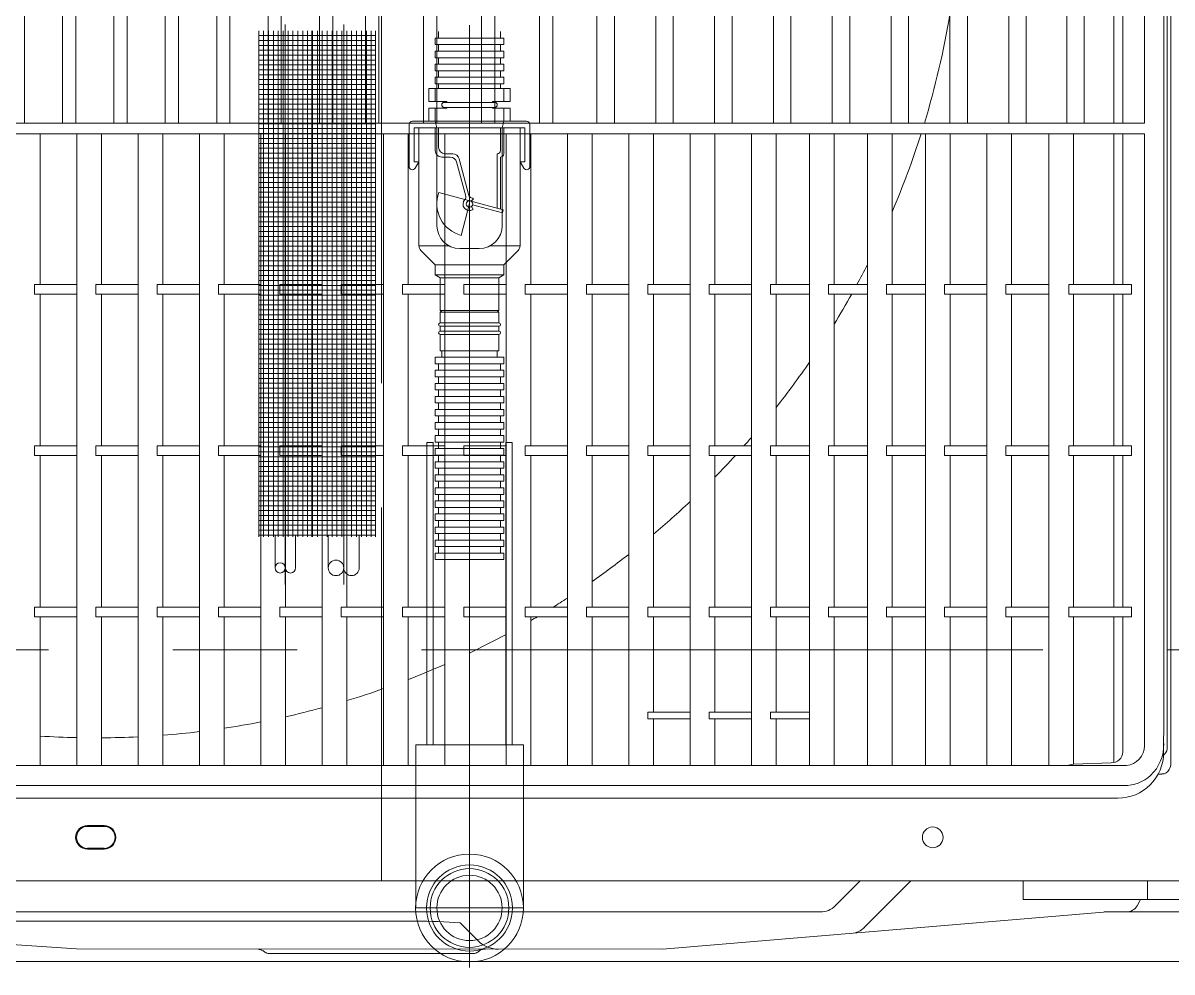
# Model space of a CAD drawing. Units: millimetres at full size, sheet at 1:30. Extents: x -17796 to 21385, y -23279 to 7734.
# Drawn here: x -3314.3 to -3037, y -22159.3 to -21930.4 of the extents above; entities that cross this region are included whole.
import ezdxf

# ---------------------------------------------------------------- set-up
doc = ezdxf.new("R2010")
doc.units = ezdxf.units.MM
doc.header["$LTSCALE"] = 30
doc.linetypes.add('CHAIN1', pattern=[8, 5, -1, 1, -1])
doc.linetypes.add('DASHED3', pattern=[4, 3, -1])
for name, color, linetype, lineweight in [('2-1_', 7, 'Continuous', 9), ('E-C_境界線', 5, 'Continuous', 18), ('E-D_記号', 7, 'Continuous', 9)]:
    doc.layers.add(name, color=color, linetype=linetype, lineweight=lineweight)

# ---------------------------------------------------------------- blocks, each defined once
blk = doc.blocks.new('R')
at = {"layer": '2-1_'}
for p, q in [((-1660.36, -341.09), (-1660.36, -793.24)), ((-1661.29, -358.98), (-1661.29, -789.75)), ((-1937.07, -500.51), (-1937.07, -638.81)), ((-1927.86, -500.51), (-1927.86, -638.81)), ((-1924.67, -500.51), (-1924.67, -638.81)), ((-1915.46, -500.51), (-1915.46, -638.81)), ((-1912.27, -500.51), (-1912.27, -638.81)), ((-1903.06, -500.51), (-1903.06, -638.81)), ((-1899.87, -500.51), (-1899.87, -638.81)), ((-1890.66, -500.51), (-1890.66, -638.81)), ((-1887.47, -500.51), (-1887.47, -638.81)), ((-1878.26, -500.51), (-1878.26, -638.81)), ((-1875.07, -500.51), (-1875.07, -638.81)), ((-1865.86, -500.51), (-1865.86, -638.81)), ((-1862.67, -500.51), (-1862.67, -638.81)), ((-1854.76, -500.51), (-1854.76, -638.81)), ((-1851.57, -500.51), (-1851.57, -638.81)), ((-1840.76, -500.51), (-1840.76, -638.81)), ((-1837.57, -500.51), (-1837.57, -638.81)), ((-1826.76, -500.51), (-1826.76, -638.81)), ((-1823.57, -500.51), (-1823.57, -638.81)), ((-1812.76, -500.51), (-1812.76, -638.81)), ((-1809.57, -500.51), (-1809.57, -638.81)), ((-1794.67, -638.81), (-1794.67, -500.51)), ((-1780.47, -638.81), (-1780.47, -500.51)), ((-1766.27, -638.81), (-1766.27, -500.51)), ((-1752.07, -638.81), (-1752.07, -500.51)), ((-1737.87, -638.81), (-1737.87, -500.51)), ((-1723.67, -638.81), (-1723.67, -500.51)), ((-1709.47, -638.81), (-1709.47, -500.51)), ((-1695.27, -638.81), (-1695.27, -500.51)), ((-1681.27, -638.81), (-1681.27, -500.51)), ((-1666.77, -638.81), (-1666.77, -500.51)), ((-1798.89, -605.97), (-1798.89, -638.83)), ((-1784.69, -605.97), (-1784.69, -638.83)), ((-1770.49, -605.93), (-1770.49, -638.79)), ((-1770.49, -605.97), (-1770.49, -638.83)), ((-1756.29, -605.97), (-1756.29, -638.83)), ((-1742.09, -605.97), (-1742.09, -638.83)), ((-1727.89, -605.97), (-1727.89, -638.83)), ((-1713.69, -605.97), (-1713.69, -638.83)), ((-1699.49, -605.97), (-1699.49, -638.83)), ((-1685.49, -605.95), (-1685.49, -638.81)), ((-1674.14, -605.95), (-1674.14, -638.81)), ((-1671.95, -605.95), (-1671.95, -638.81)), ((-1666.77, -638.81), (-2148.03, -638.81)), ((-1933.25, -677.75), (-1933.25, -641.35)), ((-1924.42, -793.75), (-1924.42, -641.36)), ((-1918.45, -677.75), (-1918.45, -641.35)), ((-1909.62, -793.75), (-1909.62, -641.36)), ((-1903.65, -677.75), (-1903.65, -641.35)), ((-1894.82, -793.75), (-1894.82, -641.36)), ((-1888.85, -677.75), (-1888.85, -641.35)), ((-1880.02, -793.75), (-1880.02, -641.36)), ((-1874.05, -677.75), (-1874.05, -641.35)), ((-1865.22, -793.75), (-1865.22, -641.36)), ((-1859.25, -677.75), (-1859.25, -641.35)), ((-1850.42, -793.75), (-1850.42, -641.36)), ((-1844.45, -677.75), (-1844.45, -641.35)), ((-1835.62, -793.75), (-1835.62, -641.36)), ((-1829.65, -677.75), (-1829.65, -641.35)), ((-1820.82, -793.75), (-1820.82, -641.36)), ((-1814.85, -677.75), (-1814.85, -641.35)), ((-1806.02, -793.75), (-1806.02, -641.36)), ((-1800.05, -677.75), (-1800.05, -641.35)), ((-1791.22, -793.75), (-1791.22, -641.36)), ((-1785.25, -677.75), (-1785.25, -641.35)), ((-1776.42, -793.75), (-1776.42, -641.36)), ((-1770.45, -677.75), (-1770.45, -641.35)), ((-1761.62, -793.75), (-1761.62, -641.36)), ((-1755.65, -677.75), (-1755.65, -641.35)), ((-1747.62, -793.75), (-1747.62, -641.36)), ((-1741.65, -677.75), (-1741.65, -641.35)), ((-1733.62, -793.75), (-1733.62, -641.36)), ((-1727.65, -677.75), (-1727.65, -641.35)), ((-1719.62, -793.75), (-1719.62, -641.36)), ((-1713.65, -677.75), (-1713.65, -641.35)), ((-1704.82, -793.75), (-1704.82, -641.36)), ((-1698.85, -677.75), (-1698.85, -641.35)), ((-1689.84, -793.75), (-1689.84, -641.36)), ((-1683.87, -677.76), (-1683.87, -641.36)), ((-1674.14, -677.76), (-1674.14, -641.37)), ((-1671.95, -677.76), (-1671.95, -641.37)), ((-1934.61, -680.03), (-1934.61, -677.76)), ((-1924.43, -677.76), (-1934.61, -677.76)), ((-1919.81, -680.03), (-1919.81, -677.76)), ((-1909.63, -677.76), (-1919.81, -677.76)), ((-1905.01, -680.03), (-1905.01, -677.76)), ((-1894.83, -677.76), (-1905.01, -677.76)), ((-1890.21, -680.03), (-1890.21, -677.76)), ((-1880.03, -677.76), (-1890.21, -677.76)), ((-1875.41, -680.03), (-1875.41, -677.76)), ((-1865.23, -677.76), (-1875.41, -677.76)), ((-1860.61, -680.03), (-1860.61, -677.76)), ((-1850.43, -677.76), (-1860.61, -677.76)), ((-1845.81, -680.03), (-1845.81, -677.76)), ((-1835.63, -677.76), (-1845.81, -677.76)), ((-1831.01, -680.03), (-1831.01, -677.76)), ((-1820.83, -677.76), (-1831.01, -677.76)), ((-1816.21, -680.03), (-1816.21, -677.76)), ((-1806.03, -677.76), (-1816.21, -677.76)), ((-1801.41, -680.03), (-1801.41, -677.76)), ((-1791.23, -677.76), (-1801.41, -677.76)), ((-1786.61, -680.03), (-1786.61, -677.76)), ((-1776.43, -677.76), (-1786.61, -677.76)), ((-1771.81, -680.03), (-1771.81, -677.76)), ((-1761.63, -677.76), (-1771.81, -677.76)), ((-1757.01, -680.03), (-1757.01, -677.76)), ((-1747.63, -677.76), (-1757.01, -677.76)), ((-1733.63, -677.76), (-1743.01, -677.76)), ((-1743.01, -680.03), (-1743.01, -677.76)), ((-1729.01, -680.03), (-1729.01, -677.76)), ((-1719.63, -677.76), (-1729.01, -677.76)), ((-1715.01, -680.03), (-1715.01, -677.76)), ((-1704.83, -677.76), (-1715.01, -677.76)), ((-1700.21, -680.03), (-1700.21, -677.76)), ((-1689.85, -677.76), (-1700.21, -677.76)), ((-1669.88, -677.76), (-1685, -677.76)), ((-1685, -680.03), (-1685, -677.76)), ((-1669.88, -680.03), (-1669.88, -677.76)), ((-1924.43, -680.03), (-1934.61, -680.03)), ((-1933.25, -716.67), (-1933.25, -680.02)), ((-1909.63, -680.03), (-1919.81, -680.03)), ((-1918.45, -716.67), (-1918.45, -680.02)), ((-1894.83, -680.03), (-1905.01, -680.03)), ((-1903.65, -716.67), (-1903.65, -680.02)), ((-1880.03, -680.03), (-1890.21, -680.03)), ((-1888.85, -716.67), (-1888.85, -680.02)), ((-1865.23, -680.03), (-1875.41, -680.03)), ((-1874.05, -716.67), (-1874.05, -680.02)), ((-1850.43, -680.03), (-1860.61, -680.03)), ((-1859.25, -716.67), (-1859.25, -680.02)), ((-1835.63, -680.03), (-1845.81, -680.03)), ((-1844.45, -716.67), (-1844.45, -680.02)), ((-1820.83, -680.03), (-1831.01, -680.03)), ((-1829.65, -716.67), (-1829.65, -680.02)), ((-1806.03, -680.03), (-1816.21, -680.03)), ((-1814.85, -716.67), (-1814.85, -680.02)), ((-1791.23, -680.03), (-1801.41, -680.03)), ((-1800.05, -716.67), (-1800.05, -680.02)), ((-1776.43, -680.03), (-1786.61, -680.03)), ((-1785.25, -716.67), (-1785.25, -680.02)), ((-1761.63, -680.03), (-1771.81, -680.03)), ((-1770.45, -716.67), (-1770.45, -680.02)), ((-1747.63, -680.03), (-1757.01, -680.03)), ((-1755.65, -716.67), (-1755.65, -680.02)), ((-1733.63, -680.03), (-1743.01, -680.03)), ((-1741.65, -716.67), (-1741.65, -680.02)), ((-1719.63, -680.03), (-1729.01, -680.03)), ((-1727.65, -716.67), (-1727.65, -680.02)), ((-1704.83, -680.03), (-1715.01, -680.03)), ((-1713.65, -716.67), (-1713.65, -680.02)), ((-1689.85, -680.03), (-1700.21, -680.03)), ((-1698.85, -716.68), (-1698.85, -680.03)), ((-1669.88, -680.03), (-1685, -680.03)), ((-1683.87, -716.68), (-1683.87, -680.03)), ((-1674.14, -716.68), (-1674.14, -680.03)), ((-1671.95, -716.68), (-1671.95, -680.03)), ((-1934.61, -718.95), (-1934.61, -716.68)), ((-1924.43, -716.68), (-1934.61, -716.68)), ((-1919.81, -718.95), (-1919.81, -716.68)), ((-1909.63, -716.68), (-1919.81, -716.68)), ((-1905.01, -718.95), (-1905.01, -716.68)), ((-1894.83, -716.68), (-1905.01, -716.68)), ((-1890.21, -718.95), (-1890.21, -716.68)), ((-1880.03, -716.68), (-1890.21, -716.68)), ((-1875.41, -718.95), (-1875.41, -716.68)), ((-1865.23, -716.68), (-1875.41, -716.68)), ((-1860.61, -718.95), (-1860.61, -716.68)), ((-1850.43, -716.68), (-1860.61, -716.68)), ((-1845.81, -718.95), (-1845.81, -716.68)), ((-1835.63, -716.68), (-1845.81, -716.68)), ((-1831.01, -718.95), (-1831.01, -716.68)), ((-1820.83, -716.68), (-1831.01, -716.68)), ((-1816.21, -718.95), (-1816.21, -716.68)), ((-1806.03, -716.68), (-1816.21, -716.68)), ((-1801.41, -718.95), (-1801.41, -716.68)), ((-1791.23, -716.68), (-1801.41, -716.68)), ((-1786.61, -718.95), (-1786.61, -716.68)), ((-1776.43, -716.68), (-1786.61, -716.68)), ((-1771.81, -718.95), (-1771.81, -716.68)), ((-1761.63, -716.68), (-1771.81, -716.68)), ((-1757.01, -718.95), (-1757.01, -716.68)), ((-1747.63, -716.68), (-1757.01, -716.68)), ((-1733.63, -716.68), (-1743.01, -716.68)), ((-1743.01, -718.95), (-1743.01, -716.68)), ((-1729.01, -718.95), (-1729.01, -716.68)), ((-1719.63, -716.68), (-1729.01, -716.68)), ((-1715.01, -718.95), (-1715.01, -716.68)), ((-1704.83, -716.68), (-1715.01, -716.68)), ((-1700.21, -718.95), (-1700.21, -716.68)), ((-1689.85, -716.68), (-1700.21, -716.68)), ((-1669.88, -716.68), (-1685, -716.68)), ((-1685, -718.95), (-1685, -716.68)), ((-1669.88, -718.95), (-1669.88, -716.68)), ((-1924.43, -718.95), (-1934.61, -718.95)), ((-1933.25, -755.59), (-1933.25, -718.94)), ((-1909.63, -718.95), (-1919.81, -718.95)), ((-1918.45, -755.59), (-1918.45, -718.94)), ((-1894.83, -718.95), (-1905.01, -718.95)), ((-1903.65, -755.59), (-1903.65, -718.94)), ((-1880.03, -718.95), (-1890.21, -718.95)), ((-1888.85, -755.59), (-1888.85, -718.94)), ((-1865.23, -718.95), (-1875.41, -718.95)), ((-1874.05, -755.59), (-1874.05, -718.94)), ((-1850.43, -718.95), (-1860.61, -718.95)), ((-1859.25, -755.59), (-1859.25, -718.94)), ((-1835.63, -718.95), (-1845.81, -718.95)), ((-1844.45, -755.59), (-1844.45, -718.94)), ((-1820.83, -718.95), (-1831.01, -718.95)), ((-1829.65, -755.59), (-1829.65, -718.94)), ((-1806.03, -718.95), (-1816.21, -718.95)), ((-1814.85, -755.59), (-1814.85, -718.94)), ((-1791.23, -718.95), (-1801.41, -718.95)), ((-1800.05, -755.59), (-1800.05, -718.94)), ((-1776.43, -718.95), (-1786.61, -718.95)), ((-1785.25, -755.59), (-1785.25, -718.94)), ((-1761.63, -718.95), (-1771.81, -718.95)), ((-1770.45, -755.59), (-1770.45, -718.94)), ((-1747.63, -718.95), (-1757.01, -718.95)), ((-1755.65, -755.59), (-1755.65, -718.94)), ((-1733.63, -718.95), (-1743.01, -718.95)), ((-1741.65, -755.59), (-1741.65, -718.94)), ((-1719.63, -718.95), (-1729.01, -718.95)), ((-1727.65, -755.59), (-1727.65, -718.94)), ((-1704.83, -718.95), (-1715.01, -718.95)), ((-1713.65, -755.59), (-1713.65, -718.94)), ((-1689.85, -718.95), (-1700.21, -718.95)), ((-1698.85, -755.6), (-1698.85, -718.95)), ((-1669.88, -718.95), (-1685, -718.95)), ((-1683.87, -755.59), (-1683.87, -718.94)), ((-1674.14, -755.6), (-1674.14, -718.87)), ((-1671.95, -755.6), (-1671.95, -718.87)), ((-1934.61, -757.87), (-1934.61, -755.6)), ((-1924.42, -755.6), (-1934.61, -755.6)), ((-1919.81, -757.87), (-1919.81, -755.6)), ((-1909.62, -755.6), (-1919.81, -755.6)), ((-1905.01, -757.87), (-1905.01, -755.6)), ((-1894.82, -755.6), (-1905.01, -755.6)), ((-1890.21, -757.87), (-1890.21, -755.6)), ((-1880.02, -755.6), (-1890.21, -755.6)), ((-1875.41, -757.87), (-1875.41, -755.6)), ((-1865.22, -755.6), (-1875.41, -755.6)), ((-1860.61, -757.87), (-1860.61, -755.6)), ((-1850.42, -755.6), (-1860.61, -755.6)), ((-1845.81, -757.87), (-1845.81, -755.6)), ((-1835.62, -755.6), (-1845.81, -755.6)), ((-1831.01, -757.87), (-1831.01, -755.6)), ((-1820.82, -755.6), (-1831.01, -755.6)), ((-1816.21, -757.87), (-1816.21, -755.6)), ((-1806.02, -755.6), (-1816.21, -755.6)), ((-1801.41, -757.87), (-1801.41, -755.6)), ((-1791.22, -755.6), (-1801.41, -755.6)), ((-1786.61, -757.87), (-1786.61, -755.6)), ((-1776.42, -755.6), (-1786.61, -755.6)), ((-1771.81, -757.87), (-1771.81, -755.6)), ((-1761.62, -755.6), (-1771.81, -755.6)), ((-1757.01, -757.87), (-1757.01, -755.6)), ((-1747.62, -755.6), (-1757.01, -755.6)), ((-1733.62, -755.6), (-1743.01, -755.6)), ((-1743.01, -757.87), (-1743.01, -755.6)), ((-1729.01, -757.87), (-1729.01, -755.6)), ((-1719.62, -755.6), (-1729.01, -755.6)), ((-1715.01, -757.87), (-1715.01, -755.6)), ((-1704.82, -755.6), (-1715.01, -755.6)), ((-1700.21, -757.87), (-1700.21, -755.6)), ((-1689.84, -755.6), (-1700.21, -755.6)), ((-1669.87, -755.6), (-1684.99, -755.6)), ((-1684.99, -757.87), (-1684.99, -755.6)), ((-1669.87, -757.87), (-1669.87, -755.6)), ((-1924.42, -757.87), (-1934.61, -757.87)), ((-1933.25, -793.75), (-1933.25, -757.87)), ((-1909.62, -757.87), (-1919.81, -757.87)), ((-1918.45, -793.75), (-1918.45, -757.87)), ((-1894.82, -757.87), (-1905.01, -757.87)), ((-1903.65, -793.75), (-1903.65, -757.87)), ((-1880.02, -757.87), (-1890.21, -757.87)), ((-1888.85, -793.75), (-1888.85, -757.87)), ((-1865.22, -757.87), (-1875.41, -757.87)), ((-1874.05, -793.75), (-1874.05, -757.87)), ((-1850.42, -757.87), (-1860.61, -757.87)), ((-1859.25, -793.75), (-1859.25, -757.87)), ((-1835.62, -757.87), (-1845.81, -757.87)), ((-1844.45, -793.75), (-1844.45, -757.87)), ((-1820.82, -757.87), (-1831.01, -757.87)), ((-1829.65, -793.75), (-1829.65, -757.87)), ((-1806.02, -757.87), (-1816.21, -757.87)), ((-1814.85, -793.75), (-1814.85, -757.87)), ((-1791.22, -757.87), (-1801.41, -757.87)), ((-1800.05, -793.75), (-1800.05, -757.87)), ((-1776.42, -757.87), (-1786.61, -757.87)), ((-1785.25, -780.91), (-1785.25, -757.87)), ((-1761.62, -757.87), (-1771.81, -757.87)), ((-1770.45, -780.91), (-1770.45, -757.87)), ((-1747.62, -757.87), (-1757.01, -757.87)), ((-1755.65, -780.91), (-1755.65, -757.87)), ((-1733.62, -757.87), (-1743.01, -757.87)), ((-1741.65, -793.75), (-1741.65, -757.87)), ((-1719.62, -757.87), (-1729.01, -757.87)), ((-1727.65, -793.75), (-1727.65, -757.87)), ((-1704.82, -757.87), (-1715.01, -757.87)), ((-1713.65, -793.75), (-1713.65, -757.87)), ((-1689.84, -757.87), (-1700.21, -757.87)), ((-1698.85, -793.75), (-1698.85, -757.87)), ((-1669.87, -757.87), (-1684.99, -757.87)), ((-1683.87, -793.45), (-1683.87, -757.87)), ((-1674.14, -793.06), (-1674.14, -757.87)), ((-1671.95, -790.49), (-1671.95, -757.87)), ((-1786.61, -780.91), (-1776.42, -780.91)), ((-1786.61, -780.91), (-1786.61, -782.51)), ((-1771.81, -780.91), (-1761.62, -780.91)), ((-1771.81, -780.91), (-1771.81, -782.51)), ((-1757.01, -780.91), (-1747.62, -780.91)), ((-1757.01, -780.91), (-1757.01, -782.51)), ((-1786.61, -782.51), (-1776.42, -782.51)), ((-1785.25, -793.75), (-1785.25, -782.51)), ((-1771.81, -782.51), (-1761.62, -782.51)), ((-1770.45, -793.75), (-1770.45, -782.51)), ((-1757.01, -782.51), (-1747.62, -782.51)), ((-1755.65, -793.75), (-1755.65, -782.51)), ((-1683.87, -793.45), (-1674.78, -793.11)), ((-1671.12, -793.75), (-2143.53, -793.75)), ((-1683.87, -793.45), (-1685.49, -793.75)), ((-1662.56, -795.81), (-1663.43, -795.81)), ((-1671.65, -798.59), (-2143.16, -798.59)), ((-2141.67, -801.64), (-1673.14, -801.64)), ((-1921.85, -808.23), (-1917.85, -808.23)), ((-1921.85, -808.44), (-1917.85, -808.44)), ((-1921.85, -813.73), (-1917.85, -813.73)), ((-1921.85, -813.94), (-1917.85, -813.94)), ((-2184.35, -821.59), (-1523.16, -821.59)), ((-1741.39, -827.62), (-1735.35, -821.59)), ((-1734.36, -832.81), (-1723.14, -821.59)), ((-1666.04, -826.09), (-1666.04, -821.59)), ((-1668.55, -827.59), (-1667.68, -826.09)), ((-2027.66, -829.09), (-1744.92, -829.09)), ((-1545.62, -829.09), (-1676.29, -829.09)), ((-1842.52, -831.34), (-1997.19, -831.3)), ((-1831.9, -831.74), (-1827.59, -836.05)), ((-1879.07, -838.75), (-1879.56, -838.42)), ((-1877.96, -839.09), (-1828.74, -839.09)), ((-1827.63, -838.75), (-1827.14, -838.42))]:
    blk.add_line(p, q, dxfattribs=at)
for points in [[(-1662.05, -345.51), (-1662.05, -782.49), (-1662.14, -790.64)], [(-2148.03, -788.99), (-2148.03, -641.37), (-1666.77, -641.37), (-1666.77, -788.98)], [(-1652.35, -826.09), (-1696.04, -826.09), (-1696.04, -821.59)], [(-1924.46, -838.01), (-2057.82, -829.09), (-2137.47, -829.09)], [(-1676.66, -829.1), (-1783.06, -838.06), (-1924.46, -838.01)]]:
    blk.add_lwpolyline(points, dxfattribs=at)
blk.add_circle((-1717.85, -811.09), 2.5, dxfattribs=at)
for centre, radius, start, end in [((-1919.85, -578.09), 209, 343.1091, 350.5455), ((-1919.85, -578.09), 209, 336.8709, 342.374), ((-1919.85, -578.09), 209, 331.5151, 333.0037), ((-1919.85, -578.09), 209, 328.4995, 330.8048), ((-1919.85, -578.09), 209, 321.7809, 325.4923), ((-1919.85, -578.09), 209, 318.4601, 319.2061), ((-1919.85, -578.09), 209, 315.6298, 317.6234), ((-1919.85, -578.09), 209, 310.0925, 313.3341), ((-1919.85, -578.09), 209, 304.9744, 307.9837), ((-1919.85, -578.09), 209, 301.8584, 302.999), ((-1919.85, -578.09), 209, 300.1592, 300.6594), ((-1919.85, -578.09), 209, 295.5684, 298.282), ((-1919.85, -578.09), 209, 291.1477, 293.7657), ((-1919.85, -578.09), 209, 286.8554, 289.4014), ((-1919.85, -578.09), 209, 282.6587, 285.1514), ((-1919.85, -578.09), 209, 278.5301, 280.9853), ((-1919.85, -578.09), 209, 266.3241, 268.7461), ((-1919.85, -578.09), 209, 270.384, 272.8046), ((-1919.85, -578.09), 209, 274.4457, 276.8773), ((-1671.52, -789.02), 4.75, 274.8901, 0.4987), ((-1672.33, -788.79), 10.22, 313.599, 1.9988), ((-1663.57, -789.46), 2.3, 307.9321, 352.953), ((-1674.7, -790.36), 2.75, 268.358, 357.423), ((-1673.14, -790.64), 11, 269.9958, 0.0036), ((-1662.47, -793.9), 1.91, 267.4884, 333.7361), ((-1663.74, -793.14), 3.38, 331.6958, 358.2245), ((-1671.54, -789.22), 9.37, 269.3246, 311.859), ((-1921.85, -811.09), 2.85, 90, 270), ((-1921.85, -811.09), 2.65, 90, 270), ((-1917.85, -811.09), 2.85, 270, 90), ((-1917.85, -811.09), 2.65, 270, 90), ((-1744.92, -824.09), 5, 269.9999, 314.9988), ((-1676.24, -834.06), 4.98, 89.9974, 94.8373), ((-1671.15, -826.09), 3, 270, 330.0016), ((-1841.48, -944.51), 113.18, 85.1463, 90.5264), ((-1737.89, -829.27), 5, 274.8349, 315), ((-1822.72, -831.16), 6.9, 225.0568, 270.6324), ((-1880.67, -840.09), 2, 56.3099, 90), ((-1877.96, -837.09), 2, 236.3099, 270), ((-1828.74, -837.09), 2, 270, 303.6901), ((-1825.93, -840.27), 2.21, 89.341, 123.2071)]:
    blk.add_arc(centre, radius, start, end, dxfattribs=at)

msp = doc.modelspace()

# ---------------------------------------------------------------- linework, layer by layer
at = {"layer": 'E-C_境界線', "linetype": 'DASHED3', "lineweight": 9}
msp.add_line((-3227.71, -22377.23), (-3227.71, -20581.59), dxfattribs=at)
at = {"layer": 'E-C_境界線'}
for p, q in [((-3257.38, -21932.24), (-3257.38, -21959.86)), ((-3256.2, -21932.24), (-3256.2, -21959.86)), ((-3255.02, -21932.24), (-3255.02, -21959.86)), ((-3253.84, -21932.24), (-3253.84, -21959.86)), ((-3252.66, -21932.24), (-3252.66, -21959.86)), ((-3251.48, -21932.24), (-3251.48, -21959.86)), ((-3250.96, -21930.72), (-3250.96, -22065.82)), ((-3250.29, -21932.24), (-3250.29, -21959.86)), ((-3249.11, -21932.24), (-3249.11, -21959.86)), ((-3247.93, -21932.24), (-3247.93, -21959.86)), ((-3246.75, -21932.24), (-3246.75, -21959.86)), ((-3245.57, -21932.24), (-3245.57, -21959.86)), ((-3244.53, -21932.24), (-3244.53, -21959.86)), ((-3244.39, -21932.24), (-3244.39, -21959.86)), ((-3243.21, -21932.24), (-3243.21, -21959.86)), ((-3242.03, -21932.24), (-3242.03, -21959.86)), ((-3240.84, -21932.24), (-3240.84, -21959.86)), ((-3239.66, -21932.24), (-3239.66, -21959.86)), ((-3238.48, -21932.24), (-3238.48, -21959.86)), ((-3237.3, -21932.24), (-3237.3, -21959.86)), ((-3236.85, -21930.72), (-3236.85, -22065.82)), ((-3236.12, -21932.24), (-3236.12, -21959.86)), ((-3234.94, -21932.24), (-3234.94, -21959.86)), ((-3233.76, -21932.24), (-3233.76, -21959.86)), ((-3232.58, -21932.24), (-3232.58, -21959.86)), ((-3231.39, -21932.24), (-3231.39, -21959.86)), ((-3230.21, -21932.24), (-3230.21, -21959.86)), ((-3229.17, -21932.24), (-3229.17, -21959.86)), ((-3213.98, -21934.02), (-3213.98, -21932.45)), ((-3206.5, -21930.93), (-3206.5, -22158.2)), ((-3199.02, -21934.02), (-3199.02, -21932.45)), ((-3244.53, -21933.42), (-3257.38, -21933.42)), ((-3244.53, -21934.6), (-3257.38, -21934.6)), ((-3229.17, -21933.42), (-3244.39, -21933.42)), ((-3229.17, -21934.6), (-3244.39, -21934.6)), ((-3214.77, -21935.6), (-3214.77, -21934.02)), ((-3198.23, -21934.02), (-3214.77, -21934.02)), ((-3198.23, -21935.6), (-3198.23, -21934.02)), ((-3244.53, -21935.78), (-3257.38, -21935.78)), ((-3244.53, -21936.97), (-3257.38, -21936.97)), ((-3244.53, -21938.15), (-3257.38, -21938.15)), ((-3229.17, -21935.78), (-3244.39, -21935.78)), ((-3229.17, -21936.97), (-3244.39, -21936.97)), ((-3229.17, -21938.15), (-3244.39, -21938.15)), ((-3198.23, -21935.6), (-3214.77, -21935.6)), ((-3214.77, -21938.75), (-3214.77, -21937.17)), ((-3198.23, -21937.17), (-3214.77, -21937.17)), ((-3213.98, -21937.17), (-3213.98, -21935.6)), ((-3199.02, -21937.17), (-3199.02, -21935.6)), ((-3198.23, -21938.75), (-3198.23, -21937.17)), ((-3244.53, -21939.33), (-3257.38, -21939.33)), ((-3244.53, -21940.51), (-3257.38, -21940.51)), ((-3229.17, -21939.33), (-3244.39, -21939.33)), ((-3229.17, -21940.51), (-3244.39, -21940.51)), ((-3198.23, -21938.75), (-3214.77, -21938.75)), ((-3214.77, -21941.9), (-3214.77, -21940.32)), ((-3198.23, -21940.32), (-3214.77, -21940.32)), ((-3213.98, -21940.32), (-3213.98, -21938.75)), ((-3199.02, -21940.32), (-3199.02, -21938.75)), ((-3198.23, -21941.9), (-3198.23, -21940.32)), ((-3244.53, -21941.69), (-3257.38, -21941.69)), ((-3244.53, -21942.87), (-3257.38, -21942.87)), ((-3229.17, -21941.69), (-3244.39, -21941.69)), ((-3229.17, -21942.87), (-3244.39, -21942.87)), ((-3198.23, -21941.9), (-3214.77, -21941.9)), ((-3214.77, -21945.05), (-3214.77, -21943.47)), ((-3198.23, -21943.47), (-3214.77, -21943.47)), ((-3213.98, -21943.47), (-3213.98, -21941.9)), ((-3199.02, -21943.47), (-3199.02, -21941.9)), ((-3198.23, -21945.05), (-3198.23, -21943.47)), ((-3244.53, -21944.05), (-3257.38, -21944.05)), ((-3244.53, -21945.23), (-3257.38, -21945.23)), ((-3244.53, -21946.42), (-3257.38, -21946.42)), ((-3257.38, -21946.42), (-3257.38, -21974.04)), ((-3256.2, -21946.42), (-3256.2, -21974.04)), ((-3255.02, -21946.42), (-3255.02, -21974.04)), ((-3253.84, -21946.42), (-3253.84, -21974.04)), ((-3252.66, -21946.42), (-3252.66, -21974.04)), ((-3251.48, -21946.42), (-3251.48, -21974.04)), ((-3250.29, -21946.42), (-3250.29, -21974.04)), ((-3249.11, -21946.42), (-3249.11, -21974.04)), ((-3247.93, -21946.42), (-3247.93, -21974.04)), ((-3246.75, -21946.42), (-3246.75, -21974.04)), ((-3245.57, -21946.42), (-3245.57, -21974.04)), ((-3244.53, -21946.42), (-3244.53, -21974.04)), ((-3229.17, -21944.05), (-3244.39, -21944.05)), ((-3229.17, -21945.23), (-3244.39, -21945.23)), ((-3229.17, -21946.42), (-3244.39, -21946.42)), ((-3244.39, -21946.42), (-3244.39, -21974.04)), ((-3243.21, -21946.42), (-3243.21, -21974.04)), ((-3242.03, -21946.42), (-3242.03, -21974.04)), ((-3240.84, -21946.42), (-3240.84, -21974.04)), ((-3239.66, -21946.42), (-3239.66, -21974.04)), ((-3238.48, -21946.42), (-3238.48, -21974.04)), ((-3237.3, -21946.42), (-3237.3, -21974.04)), ((-3236.12, -21946.42), (-3236.12, -21974.04)), ((-3234.94, -21946.42), (-3234.94, -21974.04)), ((-3233.76, -21946.42), (-3233.76, -21974.04)), ((-3232.58, -21946.42), (-3232.58, -21974.04)), ((-3231.39, -21946.42), (-3231.39, -21974.04)), ((-3230.21, -21946.42), (-3230.21, -21974.04)), ((-3229.17, -21946.42), (-3229.17, -21974.04)), ((-3216.34, -21946.2), (-3196.65, -21946.2)), ((-3216.34, -21946.2), (-3216.34, -21949.35)), ((-3198.23, -21945.05), (-3214.77, -21945.05)), ((-3214.77, -21946.2), (-3214.77, -21949.35)), ((-3213.98, -21946.2), (-3213.98, -21945.05)), ((-3199.02, -21946.2), (-3199.02, -21945.05)), ((-3198.23, -21946.2), (-3198.23, -21949.35)), ((-3196.65, -21946.2), (-3196.65, -21949.35)), ((-3244.53, -21947.6), (-3257.38, -21947.6)), ((-3244.53, -21947.6), (-3257.38, -21947.6)), ((-3244.53, -21948.78), (-3257.38, -21948.78)), ((-3244.53, -21948.78), (-3257.38, -21948.78)), ((-3229.17, -21947.6), (-3244.39, -21947.6)), ((-3229.17, -21947.6), (-3244.39, -21947.6)), ((-3229.17, -21948.78), (-3244.39, -21948.78)), ((-3229.17, -21948.78), (-3244.39, -21948.78)), ((-3216.34, -21949.35), (-3212.01, -21949.35)), ((-3212.01, -21949.35), (-3212.01, -21949.55)), ((-3200.98, -21949.35), (-3196.65, -21949.35)), ((-3200.98, -21949.35), (-3200.98, -21949.55)), ((-3244.53, -21949.96), (-3257.38, -21949.96)), ((-3244.53, -21949.96), (-3257.38, -21949.96)), ((-3244.53, -21951.14), (-3257.38, -21951.14)), ((-3244.53, -21951.14), (-3257.38, -21951.14)), ((-3229.17, -21949.96), (-3244.39, -21949.96)), ((-3229.17, -21949.96), (-3244.39, -21949.96)), ((-3229.17, -21951.14), (-3244.39, -21951.14)), ((-3229.17, -21951.14), (-3244.39, -21951.14)), ((-3216.34, -21950.92), (-3216.34, -21954.07)), ((-3216.34, -21950.92), (-3212.01, -21950.92)), ((-3214.77, -21950.92), (-3214.77, -21954.07)), ((-3212.6, -21949.55), (-3200.39, -21949.55)), ((-3200.39, -21950.73), (-3212.6, -21950.73)), ((-3212.01, -21950.73), (-3212.01, -21950.92)), ((-3200.98, -21950.73), (-3200.98, -21950.92)), ((-3200.98, -21950.92), (-3196.65, -21950.92)), ((-3198.23, -21950.92), (-3198.23, -21954.07)), ((-3196.65, -21950.92), (-3196.65, -21954.07)), ((-3244.53, -21952.32), (-3257.38, -21952.32)), ((-3244.53, -21952.32), (-3257.38, -21952.32)), ((-3244.53, -21953.5), (-3257.38, -21953.5)), ((-3244.53, -21953.5), (-3257.38, -21953.5)), ((-3244.53, -21954.68), (-3257.38, -21954.68)), ((-3244.53, -21954.68), (-3257.38, -21954.68)), ((-3229.17, -21952.32), (-3244.39, -21952.32)), ((-3229.17, -21952.32), (-3244.39, -21952.32)), ((-3229.17, -21953.5), (-3244.39, -21953.5)), ((-3229.17, -21953.5), (-3244.39, -21953.5)), ((-3229.17, -21954.68), (-3244.39, -21954.68)), ((-3229.17, -21954.68), (-3244.39, -21954.68)), ((-3221.07, -21954.86), (-3221.07, -21964.99)), ((-3220.28, -21954.07), (-3192.72, -21954.07)), ((-3214.37, -21955.65), (-3214.79, -21954.08)), ((-3198.62, -21955.65), (-3198.2, -21954.07)), ((-3191.93, -21954.86), (-3191.93, -21964.99)), ((-3244.53, -21955.87), (-3257.38, -21955.87)), ((-3244.53, -21955.87), (-3257.38, -21955.87)), ((-3244.53, -21957.05), (-3257.38, -21957.05)), ((-3244.53, -21957.05), (-3257.38, -21957.05)), ((-3229.17, -21955.87), (-3244.39, -21955.87)), ((-3229.17, -21955.87), (-3244.39, -21955.87)), ((-3229.17, -21957.05), (-3244.39, -21957.05)), ((-3229.17, -21957.05), (-3244.39, -21957.05)), ((-3219.88, -21963.84), (-3219.88, -21955.65)), ((-3219.88, -21955.65), (-3193.11, -21955.65)), ((-3218.7, -21984.13), (-3218.7, -21955.65)), ((-3214.77, -21961.16), (-3214.77, -21955.65)), ((-3214.37, -21979.27), (-3214.37, -21955.65)), ((-3213.98, -21960.37), (-3213.98, -21955.65)), ((-3199.02, -21961.16), (-3199.02, -21955.65)), ((-3198.62, -21979.27), (-3198.62, -21955.65)), ((-3198.23, -21961.95), (-3198.23, -21955.65)), ((-3194.29, -21984.13), (-3194.29, -21955.65)), ((-3193.11, -21963.84), (-3193.11, -21955.65)), ((-3244.53, -21958.23), (-3257.38, -21958.23)), ((-3244.53, -21958.23), (-3257.38, -21958.23)), ((-3244.53, -21959.41), (-3257.38, -21959.41)), ((-3244.53, -21959.41), (-3257.38, -21959.41)), ((-3229.17, -21958.23), (-3244.39, -21958.23)), ((-3229.17, -21958.23), (-3244.39, -21958.23)), ((-3229.17, -21959.41), (-3244.39, -21959.41)), ((-3229.17, -21959.41), (-3244.39, -21959.41)), ((-3244.53, -21960.59), (-3257.38, -21960.59)), ((-3244.53, -21961.77), (-3257.38, -21961.77)), ((-3244.53, -21962.95), (-3257.38, -21962.95)), ((-3229.17, -21960.59), (-3244.39, -21960.59)), ((-3229.17, -21961.77), (-3244.39, -21961.77)), ((-3229.17, -21962.95), (-3244.39, -21962.95)), ((-3213.19, -21962.74), (-3211.14, -21962.74)), ((-3212.4, -21961.95), (-3210.54, -21961.95)), ((-3209.02, -21963.12), (-3206.65, -21971.96)), ((-3199.8, -21961.95), (-3199.8, -21975.04)), ((-3199.02, -21962.74), (-3199.02, -21975.25)), ((-3244.53, -21964.13), (-3257.38, -21964.13)), ((-3244.53, -21965.32), (-3257.38, -21965.32)), ((-3229.17, -21964.13), (-3244.39, -21964.13)), ((-3229.17, -21965.32), (-3244.39, -21965.32)), ((-3218.7, -21963.84), (-3219.88, -21963.84)), ((-3219.6, -21965.39), (-3218.7, -21963.84)), ((-3209.62, -21963.9), (-3207.41, -21972.16)), ((-3194.29, -21963.84), (-3193.11, -21963.84)), ((-3193.4, -21965.39), (-3194.29, -21963.84)), ((-3244.53, -21966.5), (-3257.38, -21966.5)), ((-3244.53, -21967.68), (-3257.38, -21967.68)), ((-3229.17, -21966.5), (-3244.39, -21966.5)), ((-3229.17, -21967.68), (-3244.39, -21967.68)), ((-3244.53, -21968.86), (-3257.38, -21968.86)), ((-3244.53, -21970.04), (-3257.38, -21970.04)), ((-3244.53, -21971.22), (-3257.38, -21971.22)), ((-3229.17, -21968.86), (-3244.39, -21968.86)), ((-3229.17, -21970.04), (-3244.39, -21970.04)), ((-3229.17, -21971.22), (-3244.39, -21971.22)), ((-3213.88, -21971.27), (-3198.35, -21975.43)), ((-3244.53, -21972.4), (-3257.38, -21972.4)), ((-3244.53, -21973.58), (-3257.38, -21973.58)), ((-3257.38, -21973.58), (-3257.38, -22001.21)), ((-3256.2, -21973.58), (-3256.2, -22001.21)), ((-3255.02, -21973.58), (-3255.02, -22001.21)), ((-3253.84, -21973.58), (-3253.84, -22001.21)), ((-3252.66, -21973.58), (-3252.66, -22001.21)), ((-3251.48, -21973.58), (-3251.48, -22001.21)), ((-3250.29, -21973.58), (-3250.29, -22001.21)), ((-3249.11, -21973.58), (-3249.11, -22001.21)), ((-3247.93, -21973.58), (-3247.93, -22001.21)), ((-3246.75, -21973.58), (-3246.75, -22001.21)), ((-3245.57, -21973.58), (-3245.57, -22001.21)), ((-3244.53, -21973.58), (-3244.53, -22001.21)), ((-3229.17, -21972.4), (-3244.39, -21972.4)), ((-3229.17, -21973.58), (-3244.39, -21973.58)), ((-3244.39, -21973.58), (-3244.39, -22001.21)), ((-3243.21, -21973.58), (-3243.21, -22001.21)), ((-3242.03, -21973.58), (-3242.03, -22001.21)), ((-3240.84, -21973.58), (-3240.84, -22001.21)), ((-3239.66, -21973.58), (-3239.66, -22001.21)), ((-3238.48, -21973.58), (-3238.48, -22001.21)), ((-3237.3, -21973.58), (-3237.3, -22001.21)), ((-3236.12, -21973.58), (-3236.12, -22001.21)), ((-3234.94, -21973.58), (-3234.94, -22001.21)), ((-3233.76, -21973.58), (-3233.76, -22001.21)), ((-3232.58, -21973.58), (-3232.58, -22001.21)), ((-3231.39, -21973.58), (-3231.39, -22001.21)), ((-3230.21, -21973.58), (-3230.21, -22001.21)), ((-3229.17, -21973.58), (-3229.17, -22001.21)), ((-3206.48, -21973.92), (-3208.54, -21981.61)), ((-3206.1, -21973.35), (-3205.54, -21972.79)), ((-3205.74, -21974.24), (-3198.55, -21976.17)), ((-3244.53, -21974.77), (-3257.38, -21974.77)), ((-3244.53, -21975.95), (-3257.38, -21975.95)), ((-3244.53, -21977.13), (-3257.38, -21977.13)), ((-3229.17, -21974.77), (-3244.39, -21974.77)), ((-3229.17, -21975.95), (-3244.39, -21975.95)), ((-3229.17, -21977.13), (-3244.39, -21977.13)), ((-3206.01, -21974.66), (-3205.61, -21975.34)), ((-3198.55, -21976.17), (-3198.35, -21975.43)), ((-3244.53, -21978.31), (-3257.38, -21978.31)), ((-3244.53, -21979.49), (-3257.38, -21979.49)), ((-3229.17, -21978.31), (-3244.39, -21978.31)), ((-3229.17, -21979.49), (-3244.39, -21979.49)), ((-3244.53, -21980.67), (-3257.38, -21980.67)), ((-3244.53, -21981.85), (-3257.38, -21981.85)), ((-3229.17, -21980.67), (-3244.39, -21980.67)), ((-3229.17, -21981.85), (-3244.39, -21981.85)), ((-3244.53, -21983.03), (-3257.38, -21983.03)), ((-3244.53, -21984.22), (-3257.38, -21984.22)), ((-3244.53, -21985.4), (-3257.38, -21985.4)), ((-3229.17, -21983.03), (-3244.39, -21983.03)), ((-3229.17, -21984.22), (-3244.39, -21984.22)), ((-3229.17, -21985.4), (-3244.39, -21985.4)), ((-3211.46, -21984.13), (-3218.7, -21984.13)), ((-3218.24, -21985.25), (-3214.77, -21988.72)), ((-3208.86, -21984.79), (-3204.13, -21984.79)), ((-3194.29, -21984.13), (-3201.53, -21984.13)), ((-3194.75, -21985.25), (-3198.23, -21988.72)), ((-3244.53, -21986.58), (-3257.38, -21986.58)), ((-3244.53, -21987.76), (-3257.38, -21987.76)), ((-3229.17, -21986.58), (-3244.39, -21986.58)), ((-3229.17, -21987.76), (-3244.39, -21987.76)), ((-3244.53, -21988.94), (-3257.38, -21988.94)), ((-3244.53, -21990.12), (-3257.38, -21990.12)), ((-3229.17, -21988.94), (-3244.39, -21988.94)), ((-3229.17, -21990.12), (-3244.39, -21990.12)), ((-3214.77, -21988.72), (-3198.23, -21988.72)), ((-3214.77, -21991.09), (-3214.77, -21988.72)), ((-3198.23, -21991.09), (-3198.23, -21988.72)), ((-3244.53, -21991.3), (-3257.38, -21991.3)), ((-3244.53, -21992.48), (-3257.38, -21992.48)), ((-3244.53, -21993.67), (-3257.38, -21993.67)), ((-3229.17, -21991.3), (-3244.39, -21991.3)), ((-3229.17, -21992.48), (-3244.39, -21992.48)), ((-3229.17, -21993.67), (-3244.39, -21993.67)), ((-3214.77, -21991.09), (-3198.23, -21991.09)), ((-3213.58, -21991.87), (-3214.77, -21991.09)), ((-3213.58, -21991.87), (-3199.41, -21991.87)), ((-3213.58, -21999.75), (-3213.58, -21991.87)), ((-3199.41, -21991.87), (-3198.23, -21991.09)), ((-3199.41, -21999.75), (-3199.41, -21991.87)), ((-3244.53, -21994.85), (-3257.38, -21994.85)), ((-3244.53, -21996.03), (-3257.38, -21996.03)), ((-3229.17, -21994.85), (-3244.39, -21994.85)), ((-3229.17, -21996.03), (-3244.39, -21996.03)), ((-3244.53, -21997.21), (-3257.38, -21997.21)), ((-3244.53, -21998.39), (-3257.38, -21998.39)), ((-3229.17, -21997.21), (-3244.39, -21997.21)), ((-3229.17, -21998.39), (-3244.39, -21998.39)), ((-3244.53, -21999.57), (-3257.38, -21999.57)), ((-3244.53, -22000.75), (-3257.38, -22000.75)), ((-3257.38, -22000.75), (-3257.38, -22028.38)), ((-3244.53, -22001.93), (-3257.38, -22001.93)), ((-3256.2, -22000.75), (-3256.2, -22028.38)), ((-3255.02, -22000.75), (-3255.02, -22028.38)), ((-3253.84, -22000.75), (-3253.84, -22028.38)), ((-3252.66, -22000.75), (-3252.66, -22028.38)), ((-3251.48, -22000.75), (-3251.48, -22028.38)), ((-3250.29, -22000.75), (-3250.29, -22028.38)), ((-3249.11, -22000.75), (-3249.11, -22028.38)), ((-3247.93, -22000.75), (-3247.93, -22028.38)), ((-3246.75, -22000.75), (-3246.75, -22028.38)), ((-3245.57, -22000.75), (-3245.57, -22028.38)), ((-3244.53, -22000.75), (-3244.53, -22028.38)), ((-3229.17, -21999.57), (-3244.39, -21999.57)), ((-3229.17, -22000.75), (-3244.39, -22000.75)), ((-3244.39, -22000.75), (-3244.39, -22028.38)), ((-3229.17, -22001.93), (-3244.39, -22001.93)), ((-3243.21, -22000.75), (-3243.21, -22028.38)), ((-3242.03, -22000.75), (-3242.03, -22028.38)), ((-3240.84, -22000.75), (-3240.84, -22028.38)), ((-3239.66, -22000.75), (-3239.66, -22028.38)), ((-3238.48, -22000.75), (-3238.48, -22028.38)), ((-3237.3, -22000.75), (-3237.3, -22028.38)), ((-3236.12, -22000.75), (-3236.12, -22028.38)), ((-3234.94, -22000.75), (-3234.94, -22028.38)), ((-3233.76, -22000.75), (-3233.76, -22028.38)), ((-3232.58, -22000.75), (-3232.58, -22028.38)), ((-3231.39, -22000.75), (-3231.39, -22028.38)), ((-3230.21, -22000.75), (-3230.21, -22028.38)), ((-3229.17, -22000.75), (-3229.17, -22028.38)), ((-3213.58, -21999.75), (-3213.18, -22000.16)), ((-3213.58, -21999.75), (-3199.41, -21999.75)), ((-3213.58, -22000.16), (-3213.58, -22002.74)), ((-3213.58, -22000.16), (-3199.41, -22000.16)), ((-3199.41, -21999.75), (-3199.82, -22000.16)), ((-3199.41, -22000.16), (-3199.41, -22002.74)), ((-3244.53, -22003.12), (-3257.38, -22003.12)), ((-3244.53, -22004.3), (-3257.38, -22004.3)), ((-3229.17, -22003.12), (-3244.39, -22003.12)), ((-3229.17, -22004.3), (-3244.39, -22004.3)), ((-3199.41, -22002.74), (-3213.58, -22002.74)), ((-3213.58, -22003.53), (-3213.58, -22004.71)), ((-3199.41, -22003.53), (-3213.58, -22003.53)), ((-3213.58, -22004.71), (-3199.41, -22004.71)), ((-3199.41, -22003.53), (-3199.41, -22004.71)), ((-3244.53, -22005.48), (-3257.38, -22005.48)), ((-3244.53, -22006.66), (-3257.38, -22006.66)), ((-3229.17, -22005.48), (-3244.39, -22005.48)), ((-3229.17, -22006.66), (-3244.39, -22006.66)), ((-3213.58, -22005.5), (-3213.58, -22009.43)), ((-3213.58, -22005.5), (-3199.41, -22005.5)), ((-3199.41, -22005.5), (-3199.41, -22009.43)), ((-3244.53, -22007.84), (-3257.38, -22007.84)), ((-3244.53, -22009.02), (-3257.38, -22009.02)), ((-3244.53, -22010.2), (-3257.38, -22010.2)), ((-3229.17, -22007.84), (-3244.39, -22007.84)), ((-3229.17, -22009.02), (-3244.39, -22009.02)), ((-3229.17, -22010.2), (-3244.39, -22010.2)), ((-3213.58, -22009.43), (-3199.41, -22009.43)), ((-3213.19, -22009.43), (-3213.19, -22011.01)), ((-3199.8, -22009.43), (-3199.8, -22011.01)), ((-3244.53, -22011.38), (-3257.38, -22011.38)), ((-3244.53, -22012.57), (-3257.38, -22012.57)), ((-3229.17, -22011.38), (-3244.39, -22011.38)), ((-3229.17, -22012.57), (-3244.39, -22012.57)), ((-3214.77, -22012.58), (-3214.77, -22011.01)), ((-3198.23, -22011.01), (-3214.77, -22011.01)), ((-3198.23, -22012.58), (-3214.77, -22012.58)), ((-3213.98, -22014.16), (-3213.98, -22012.58)), ((-3213.58, -22011.01), (-3199.41, -22011.01)), ((-3199.02, -22014.16), (-3199.02, -22012.58)), ((-3198.23, -22012.58), (-3198.23, -22011.01)), ((-3244.53, -22013.75), (-3257.38, -22013.75)), ((-3244.53, -22014.93), (-3257.38, -22014.93)), ((-3229.17, -22013.75), (-3244.39, -22013.75)), ((-3229.17, -22014.93), (-3244.39, -22014.93)), ((-3214.77, -22015.73), (-3214.77, -22014.16)), ((-3198.23, -22014.16), (-3214.77, -22014.16)), ((-3198.23, -22015.73), (-3214.77, -22015.73)), ((-3213.98, -22017.31), (-3213.98, -22015.73)), ((-3199.02, -22017.31), (-3199.02, -22015.73)), ((-3198.23, -22015.73), (-3198.23, -22014.16)), ((-3244.53, -22016.11), (-3257.38, -22016.11)), ((-3244.53, -22017.29), (-3257.38, -22017.29)), ((-3244.53, -22018.47), (-3257.38, -22018.47)), ((-3229.17, -22016.11), (-3244.39, -22016.11)), ((-3229.17, -22017.29), (-3244.39, -22017.29)), ((-3229.17, -22018.47), (-3244.39, -22018.47)), ((-3214.77, -22018.88), (-3214.77, -22017.31)), ((-3198.23, -22017.31), (-3214.77, -22017.31)), ((-3198.23, -22018.88), (-3198.23, -22017.31)), ((-3244.53, -22019.65), (-3257.38, -22019.65)), ((-3244.53, -22020.83), (-3257.38, -22020.83)), ((-3229.17, -22019.65), (-3244.39, -22019.65)), ((-3229.17, -22020.83), (-3244.39, -22020.83)), ((-3198.23, -22018.88), (-3214.77, -22018.88)), ((-3214.77, -22022.03), (-3214.77, -22020.46)), ((-3198.23, -22020.46), (-3214.77, -22020.46)), ((-3213.98, -22020.46), (-3213.98, -22018.88)), ((-3199.02, -22020.46), (-3199.02, -22018.88)), ((-3198.23, -22022.03), (-3198.23, -22020.46)), ((-3244.53, -22022.02), (-3257.38, -22022.02)), ((-3244.53, -22023.2), (-3257.38, -22023.2)), ((-3229.17, -22022.02), (-3244.39, -22022.02)), ((-3229.17, -22023.2), (-3244.39, -22023.2)), ((-3198.23, -22022.03), (-3214.77, -22022.03)), ((-3198.23, -22022.03), (-3214.77, -22022.03)), ((-3214.77, -22025.18), (-3214.77, -22023.61)), ((-3198.23, -22023.61), (-3214.77, -22023.61)), ((-3213.98, -22023.61), (-3213.98, -22022.03)), ((-3199.02, -22023.61), (-3199.02, -22022.03)), ((-3198.23, -22025.18), (-3198.23, -22023.61)), ((-3244.53, -22024.38), (-3257.38, -22024.38)), ((-3244.53, -22025.56), (-3257.38, -22025.56)), ((-3244.53, -22026.74), (-3257.38, -22026.74)), ((-3257.38, -22026.74), (-3257.38, -22054.36)), ((-3256.2, -22026.74), (-3256.2, -22054.36)), ((-3255.02, -22026.74), (-3255.02, -22054.36)), ((-3253.84, -22026.74), (-3253.84, -22054.36)), ((-3252.66, -22026.74), (-3252.66, -22054.36)), ((-3251.48, -22026.74), (-3251.48, -22054.36)), ((-3250.29, -22026.74), (-3250.29, -22054.36)), ((-3249.11, -22026.74), (-3249.11, -22054.36)), ((-3247.93, -22026.74), (-3247.93, -22054.36)), ((-3246.75, -22026.74), (-3246.75, -22054.36)), ((-3245.57, -22026.74), (-3245.57, -22054.36)), ((-3244.53, -22026.74), (-3244.53, -22054.36)), ((-3229.17, -22024.38), (-3244.39, -22024.38)), ((-3229.17, -22025.56), (-3244.39, -22025.56)), ((-3229.17, -22026.74), (-3244.39, -22026.74)), ((-3244.39, -22026.74), (-3244.39, -22054.36)), ((-3243.21, -22026.74), (-3243.21, -22054.36)), ((-3242.03, -22026.74), (-3242.03, -22054.36)), ((-3240.84, -22026.74), (-3240.84, -22054.36)), ((-3239.66, -22026.74), (-3239.66, -22054.36)), ((-3238.48, -22026.74), (-3238.48, -22054.36)), ((-3237.3, -22026.74), (-3237.3, -22054.36)), ((-3236.12, -22026.74), (-3236.12, -22054.36)), ((-3234.94, -22026.74), (-3234.94, -22054.36)), ((-3233.76, -22026.74), (-3233.76, -22054.36)), ((-3232.58, -22026.74), (-3232.58, -22054.36)), ((-3231.39, -22026.74), (-3231.39, -22054.36)), ((-3230.21, -22026.74), (-3230.21, -22054.36)), ((-3229.17, -22026.74), (-3229.17, -22054.36)), ((-3198.23, -22025.18), (-3214.77, -22025.18)), ((-3214.77, -22028.33), (-3214.77, -22026.76)), ((-3198.23, -22026.76), (-3214.77, -22026.76)), ((-3213.98, -22026.76), (-3213.98, -22025.18)), ((-3199.02, -22026.76), (-3199.02, -22025.18)), ((-3198.23, -22028.33), (-3198.23, -22026.76)), ((-3244.53, -22027.92), (-3257.38, -22027.92)), ((-3244.53, -22027.92), (-3257.38, -22027.92)), ((-3244.53, -22029.1), (-3257.38, -22029.1)), ((-3229.17, -22027.92), (-3244.39, -22027.92)), ((-3229.17, -22027.92), (-3244.39, -22027.92)), ((-3229.17, -22029.1), (-3244.39, -22029.1)), ((-3198.23, -22028.33), (-3214.77, -22028.33)), ((-3213.98, -22029.91), (-3213.98, -22028.33)), ((-3199.02, -22029.91), (-3199.02, -22028.33)), ((-3244.53, -22030.28), (-3257.38, -22030.28)), ((-3244.53, -22031.47), (-3257.38, -22031.47)), ((-3229.17, -22030.28), (-3244.39, -22030.28)), ((-3229.17, -22031.47), (-3244.39, -22031.47)), ((-3216.81, -22031.57), (-3215.24, -22031.57)), ((-3216.81, -22104.48), (-3216.81, -22031.57)), ((-3215.24, -22104.48), (-3215.24, -22031.57)), ((-3214.77, -22031.48), (-3214.77, -22029.91)), ((-3198.23, -22029.91), (-3214.77, -22029.91)), ((-3198.23, -22031.48), (-3214.77, -22031.48)), ((-3198.23, -22031.48), (-3214.77, -22031.48)), ((-3213.98, -22033.06), (-3213.98, -22031.48)), ((-3199.02, -22033.06), (-3199.02, -22031.48)), ((-3198.23, -22031.48), (-3198.23, -22029.91)), ((-3197.76, -22031.57), (-3196.18, -22031.57)), ((-3197.76, -22104.48), (-3197.76, -22031.57)), ((-3196.18, -22104.48), (-3196.18, -22031.57)), ((-3244.53, -22032.65), (-3257.38, -22032.65)), ((-3244.53, -22033.83), (-3257.38, -22033.83)), ((-3244.53, -22035.01), (-3257.38, -22035.01)), ((-3229.17, -22032.65), (-3244.39, -22032.65)), ((-3229.17, -22033.83), (-3244.39, -22033.83)), ((-3229.17, -22035.01), (-3244.39, -22035.01)), ((-3214.77, -22034.63), (-3214.77, -22033.06)), ((-3198.23, -22033.06), (-3214.77, -22033.06)), ((-3198.23, -22034.63), (-3214.77, -22034.63)), ((-3213.98, -22036.21), (-3213.98, -22034.63)), ((-3199.02, -22036.21), (-3199.02, -22034.63)), ((-3198.23, -22034.63), (-3198.23, -22033.06)), ((-3244.53, -22036.19), (-3257.38, -22036.19)), ((-3244.53, -22037.37), (-3257.38, -22037.37)), ((-3229.17, -22036.19), (-3244.39, -22036.19)), ((-3229.17, -22037.37), (-3244.39, -22037.37)), ((-3214.77, -22037.78), (-3214.77, -22036.21)), ((-3198.23, -22036.21), (-3214.77, -22036.21)), ((-3198.23, -22037.78), (-3214.77, -22037.78)), ((-3213.98, -22039.36), (-3213.98, -22037.78)), ((-3199.02, -22039.36), (-3199.02, -22037.78)), ((-3198.23, -22037.78), (-3198.23, -22036.21)), ((-3244.53, -22038.55), (-3257.38, -22038.55)), ((-3244.53, -22039.73), (-3257.38, -22039.73)), ((-3244.53, -22040.92), (-3257.38, -22040.92)), ((-3229.17, -22038.55), (-3244.39, -22038.55)), ((-3229.17, -22039.73), (-3244.39, -22039.73)), ((-3229.17, -22040.92), (-3244.39, -22040.92)), ((-3214.77, -22040.93), (-3214.77, -22039.36)), ((-3198.23, -22039.36), (-3214.77, -22039.36)), ((-3198.23, -22040.93), (-3198.23, -22039.36)), ((-3244.53, -22042.1), (-3257.38, -22042.1)), ((-3244.53, -22043.28), (-3257.38, -22043.28)), ((-3229.17, -22042.1), (-3244.39, -22042.1)), ((-3229.17, -22043.28), (-3244.39, -22043.28)), ((-3198.23, -22040.93), (-3214.77, -22040.93)), ((-3198.23, -22040.93), (-3214.77, -22040.93)), ((-3214.77, -22044.08), (-3214.77, -22042.51)), ((-3198.23, -22042.51), (-3214.77, -22042.51)), ((-3213.98, -22042.51), (-3213.98, -22040.93)), ((-3199.02, -22042.51), (-3199.02, -22040.93)), ((-3198.23, -22044.08), (-3198.23, -22042.51)), ((-3244.53, -22044.46), (-3257.38, -22044.46)), ((-3244.53, -22045.64), (-3257.38, -22045.64)), ((-3229.17, -22044.46), (-3244.39, -22044.46)), ((-3229.17, -22045.64), (-3244.39, -22045.64)), ((-3198.23, -22044.08), (-3214.77, -22044.08)), ((-3214.77, -22047.23), (-3214.77, -22045.66)), ((-3198.23, -22045.66), (-3214.77, -22045.66)), ((-3213.98, -22045.66), (-3213.98, -22044.08)), ((-3199.02, -22045.66), (-3199.02, -22044.08)), ((-3198.23, -22047.23), (-3198.23, -22045.66)), ((-3244.53, -22046.82), (-3257.38, -22046.82)), ((-3244.53, -22048), (-3257.38, -22048)), ((-3244.53, -22049.18), (-3257.38, -22049.18)), ((-3229.17, -22046.82), (-3244.39, -22046.82)), ((-3229.17, -22048), (-3244.39, -22048)), ((-3229.17, -22049.18), (-3244.39, -22049.18)), ((-3198.23, -22047.23), (-3214.77, -22047.23)), ((-3214.77, -22050.38), (-3214.77, -22048.81)), ((-3198.23, -22048.81), (-3214.77, -22048.81)), ((-3213.98, -22048.81), (-3213.98, -22047.23)), ((-3199.02, -22048.81), (-3199.02, -22047.23)), ((-3198.23, -22050.38), (-3198.23, -22048.81)), ((-3244.53, -22050.37), (-3257.38, -22050.37)), ((-3244.53, -22051.55), (-3257.38, -22051.55)), ((-3229.17, -22050.37), (-3244.39, -22050.37)), ((-3229.17, -22051.55), (-3244.39, -22051.55)), ((-3198.23, -22050.38), (-3214.77, -22050.38)), ((-3198.23, -22050.38), (-3214.77, -22050.38)), ((-3214.77, -22053.53), (-3214.77, -22051.96)), ((-3198.23, -22051.96), (-3214.77, -22051.96)), ((-3213.98, -22051.96), (-3213.98, -22050.38)), ((-3199.02, -22051.96), (-3199.02, -22050.38)), ((-3198.23, -22053.53), (-3198.23, -22051.96)), ((-3244.53, -22052.73), (-3257.38, -22052.73)), ((-3244.53, -22053.91), (-3257.38, -22053.91)), ((-3253.44, -22053.91), (-3253.44, -22061.82)), ((-3248.47, -22053.91), (-3248.47, -22061.82)), ((-3229.17, -22052.73), (-3244.39, -22052.73)), ((-3229.17, -22053.91), (-3244.39, -22053.91)), ((-3240.59, -22053.91), (-3240.59, -22061.82)), ((-3233.11, -22053.91), (-3233.11, -22061.82)), ((-3198.23, -22053.53), (-3214.77, -22053.53)), ((-3213.98, -22055.11), (-3213.98, -22053.53)), ((-3199.02, -22055.11), (-3199.02, -22053.53)), ((-3214.77, -22056.68), (-3214.77, -22055.11)), ((-3198.23, -22055.11), (-3214.77, -22055.11)), ((-3198.23, -22056.68), (-3214.77, -22056.68)), ((-3213.98, -22058.26), (-3213.98, -22056.68)), ((-3199.02, -22058.26), (-3199.02, -22056.68)), ((-3198.23, -22056.68), (-3198.23, -22055.11)), ((-3214.77, -22059.83), (-3214.77, -22058.26)), ((-3198.23, -22058.26), (-3214.77, -22058.26)), ((-3198.23, -22059.83), (-3214.77, -22059.83)), ((-3198.23, -22059.83), (-3198.23, -22058.26)), ((-3219.49, -22104.48), (-3193.5, -22104.48)), ((-3219.49, -22104.48), (-3219.49, -22143.86)), ((-3193.49, -22104.48), (-3193.5, -22143.86)), ((-3219.51, -22143.86), (-3193.49, -22143.86))]:
    msp.add_line(p, q, dxfattribs=at)
for centre, radius in [((-3206.5, -21974.04), 0.788), ((-3238.72, -22061.82), 1.87), ((-3252.2, -22061.82), 1.24), ((-3206.5, -22143.86), 13.01), ((-3206.5, -22143.86), 10.38), ((-3206.5, -22143.86), 9.5), ((-3206.5, -22143.86), 7.88)]:
    msp.add_circle(centre, radius, dxfattribs=at)
for centre, radius, start, end in [((-3212.6, -21950.14), 0.591, 90, 270), ((-3200.39, -21950.14), 0.591, 270, 90), ((-3220.28, -21954.86), 0.788, 90, 180), ((-3192.72, -21954.86), 0.788, 0, 90), ((-3212.4, -21960.37), 1.57, 180, 270), ((-3213.19, -21961.16), 1.57, 180, 270), ((-3211.14, -21964.31), 1.57, 15, 90), ((-3210.54, -21963.52), 1.57, 15, 90), ((-3199.8, -21961.16), 0.788, 270, 0), ((-3199.02, -21961.95), 0.788, 270, 0), ((-3220.28, -21964.99), 0.788, 180, 330), ((-3192.72, -21964.99), 0.788, 210, 0), ((-3206.5, -21974), 7.88, 159.7016, 255), ((-3206.5, -21974.04), 1.57, 135, 304.1336), ((-3208.17, -21972.37), 0.788, 315, 15), ((-3205.89, -21971.76), 0.788, 195, 255), ((-3206.5, -21974.04), 1.57, 52.5447, 75), ((-3208.86, -21979.27), 5.51, 180, 270), ((-3204.13, -21979.27), 5.51, 270, 0), ((-3217.13, -21984.13), 1.57, 180, 225), ((-3195.87, -21984.13), 1.57, 315, 0), ((-3213.58, -22003.13), 0.394, 90, 180), ((-3213.58, -22003.13), 0.394, 180, 270), ((-3213.58, -22005.1), 0.394, 90, 180), ((-3199.41, -22003.13), 0.394, 0, 90), ((-3199.41, -22003.13), 0.394, 270, 0), ((-3199.41, -22005.1), 0.394, 0, 90), ((-3213.58, -22005.1), 0.394, 180, 270), ((-3199.41, -22005.1), 0.394, 270, 0), ((-3252.2, -22061.82), 1.24, 0, 180), ((-3249.71, -22061.82), 1.24, 180, 0), ((-3234.98, -22061.82), 1.87, 180, 0)]:
    msp.add_arc(centre, radius, start, end, dxfattribs=at)
at = {"layer": 'E-D_記号', "linetype": 'CHAIN1'}
msp.add_line((-6098.11, -22081.64), (100.33, -22081.51), dxfattribs=at)
at = {"layer": 'E-D_記号'}
msp.add_lwpolyline([(-3002.71, -20036.77), (-3002.71, -22156.77), (-3592.71, -22156.77), (-3592.71, -20036.77)], close=True, dxfattribs=at)

# ---------------------------------------------------------------- block references
at = {"layer": 'E-C_境界線'}
msp.add_blockref('R', (-1376.85, -21315.73), dxfattribs=at)

doc.saveas('drawing.dxf')
